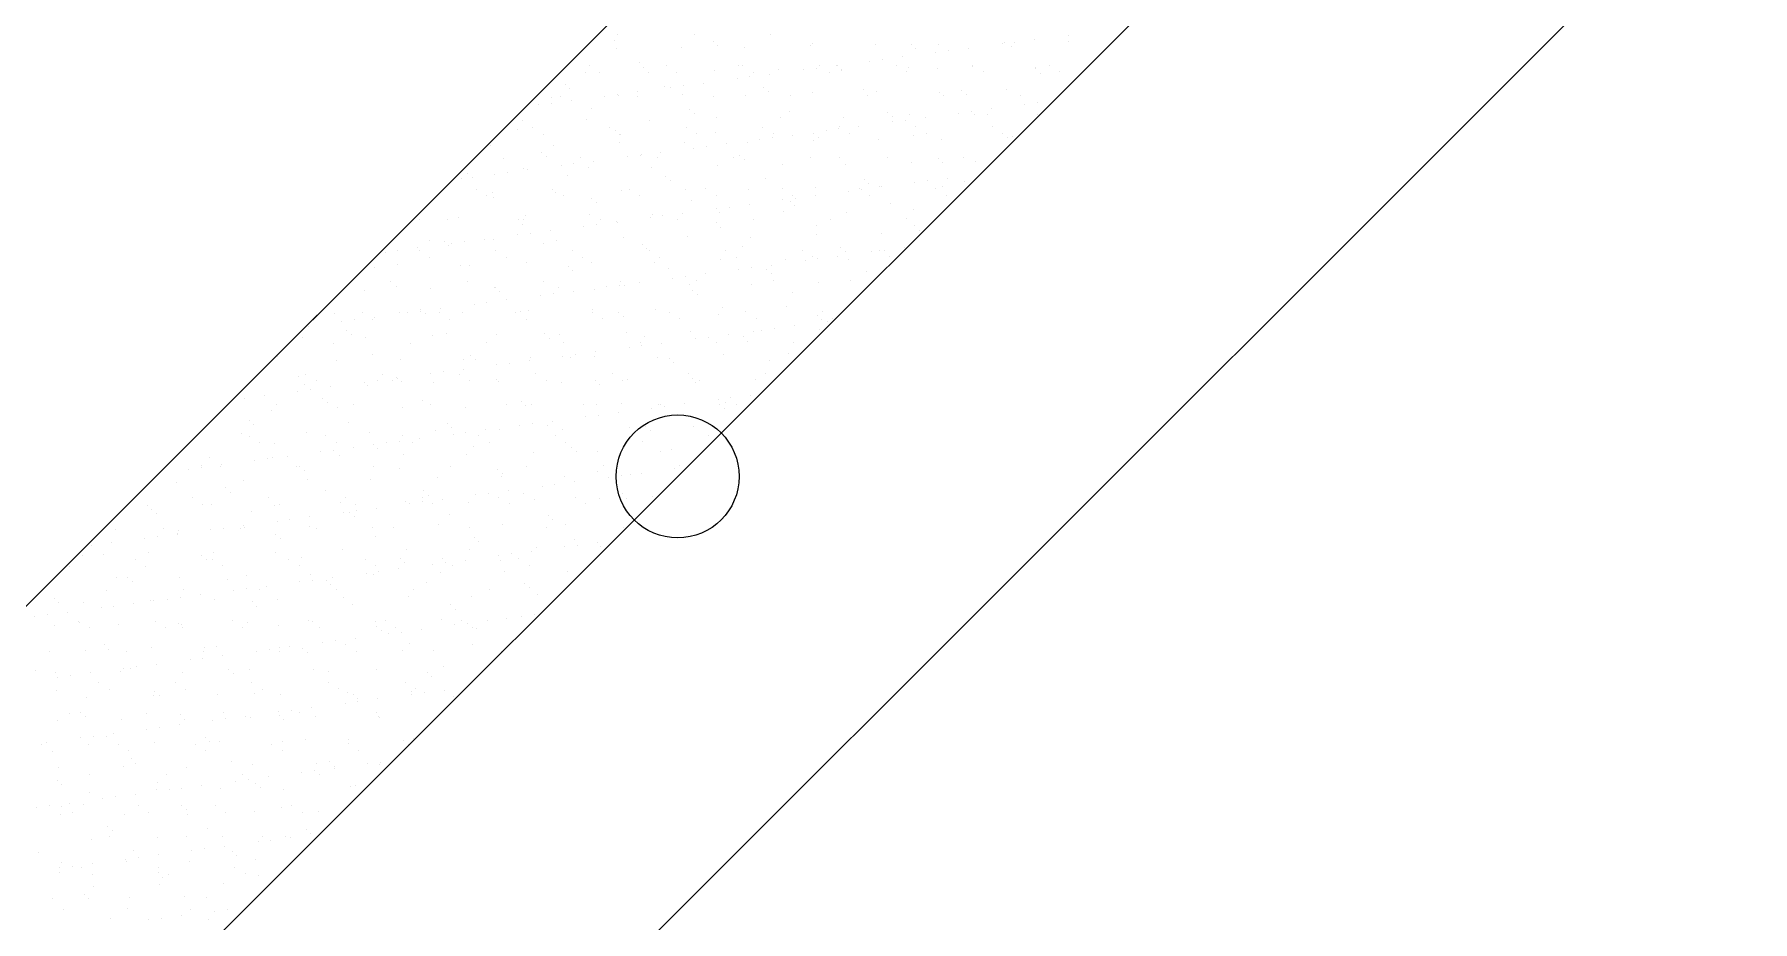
# Model space of a CAD drawing. Header units: millimetres. Extents: x 89805 to 1757503, y 48266 to 267832.
# Drawn here: x 953107 to 953805, y 127664 to 128025 of the extents above; entities that cross this region are included whole.
import ezdxf

# ---------------------------------------------------------------- set-up
doc = ezdxf.new("R2010")
doc.units = ezdxf.units.MM
doc.header["$LTSCALE"] = 1000
doc.layers.add('G-装饰造型轮廓线', color=3, linetype='Continuous')
doc.layers.add('WALL', color=111, linetype='Continuous')

msp = doc.modelspace()

# ---------------------------------------------------------------- linework, layer by layer
at = {"color": 8, "ltscale": 0.7}
for p, q in [((953342.36, 128022.61), (953342.36, 128022.61)), ((953343.53, 128024.95), (953343.53, 128024.95)), ((953374.67, 128025.01), (953374.67, 128025.01)), ((953382.38, 128022.27), (953382.38, 128022.27)), ((953405.82, 128025.06), (953405.82, 128025.06)), ((953422.98, 128021.38), (953422.98, 128021.38)), ((953499.84, 128021.24), (953499.84, 128021.24)), ((953500.84, 128021.81), (953500.84, 128021.81)), ((953505.04, 128021.93), (953505.04, 128021.93)), ((953513.17, 128023), (953513.17, 128023)), ((953526.76, 128024.78), (953526.76, 128024.78)), ((953527.02, 128022.14), (953527.02, 128022.14)), ((953343.31, 128019.44), (953343.31, 128019.44)), ((953369.48, 128019.77), (953369.48, 128019.77)), ((953384.22, 128020.58), (953384.22, 128020.58)), ((953395.06, 128019.65), (953395.06, 128019.65)), ((953422.07, 128020.62), (953422.07, 128020.62)), ((953446, 128014.15), (953446, 128014.15)), ((953448.25, 128020.96), (953448.25, 128020.96)), ((953451.21, 128014.84), (953451.21, 128014.84)), ((953459.34, 128015.91), (953459.34, 128015.91)), ((953463, 128021.04), (953463, 128021.04)), ((953464.84, 128019.35), (953464.84, 128019.35)), ((953472.92, 128017.7), (953472.92, 128017.7)), ((953473.83, 128020.83), (953473.83, 128020.83)), ((953478.13, 128018.38), (953478.13, 128018.38)), ((953486.26, 128019.45), (953486.26, 128019.45)), ((953503.6, 128020.15), (953503.6, 128020.15)), ((953330.42, 128009.55), (953330.42, 128009.55)), ((953332.21, 128012.27), (953332.21, 128012.27)), ((953336.43, 128009.58), (953336.43, 128009.58)), ((953352.32, 128013.49), (953352.32, 128013.49)), ((953354.16, 128011.8), (953354.16, 128011.8)), ((953356, 128009.42), (953356, 128009.42)), ((953363.35, 128012.32), (953363.35, 128012.32)), ((953367.57, 128009.64), (953367.57, 128009.64)), ((953383.01, 128010.4), (953383.01, 128010.4)), ((953392.92, 128012.61), (953392.92, 128012.61)), ((953394.49, 128012.38), (953394.49, 128012.38)), ((953397.37, 128007.75), (953397.37, 128007.75)), ((953398.71, 128009.69), (953398.71, 128009.69)), ((953405.5, 128008.82), (953405.5, 128008.82)), ((953409.18, 128010.73), (953409.18, 128010.73)), ((953419.09, 128010.61), (953419.09, 128010.61)), ((953424.29, 128011.29), (953424.29, 128011.29)), ((953425.63, 128012.44), (953425.63, 128012.44)), ((953429.85, 128009.75), (953429.85, 128009.75)), ((953432.42, 128012.36), (953432.42, 128012.36)), ((953432.94, 128012.26), (953432.94, 128012.26)), ((953434.76, 128010.61), (953434.76, 128010.61)), ((953434.78, 128010.57), (953434.78, 128010.57)), ((953456.78, 128012.49), (953456.78, 128012.49)), ((953460.99, 128009.81), (953460.99, 128009.81)), ((953461.77, 128011.58), (953461.77, 128011.58)), ((953473.54, 128011.38), (953473.54, 128011.38)), ((953487.92, 128012.55), (953487.92, 128012.55)), ((953487.95, 128011.92), (953487.95, 128011.92)), ((953492.13, 128009.86), (953492.13, 128009.86)), ((953513.53, 128011.79), (953513.53, 128011.79)), ((953513.55, 128011.03), (953513.55, 128011.03)), ((953515.4, 128009.34), (953515.4, 128009.34)), ((953519.06, 128012.61), (953519.06, 128012.61)), ((953523.28, 128009.92), (953523.28, 128009.92)), ((953322.26, 128004.71), (953322.26, 128004.71)), ((953324.1, 128003.02), (953324.1, 128003.02)), ((953343.54, 128000.66), (953343.54, 128000.66)), ((953351.67, 128001.73), (953351.67, 128001.73)), ((953362.86, 128003.83), (953362.86, 128003.83)), ((953365.25, 128003.52), (953365.25, 128003.52)), ((953370.11, 128000.5), (953370.11, 128000.5)), ((953370.45, 128004.21), (953370.45, 128004.21)), ((953378.58, 128005.28), (953378.58, 128005.28)), ((953392.17, 128007.06), (953392.17, 128007.06)), ((953395.69, 128000.38), (953395.69, 128000.38)), ((953402.87, 128003.49), (953402.87, 128003.49)), ((953404.72, 128001.8), (953404.72, 128001.8)), ((953422.7, 128001.35), (953422.7, 128001.35)), ((953443.48, 128002.6), (953443.48, 128002.6)), ((953448.88, 128001.69), (953448.88, 128001.69)), ((953474.46, 128001.57), (953474.46, 128001.57)), ((953483.49, 128002.26), (953483.49, 128002.26)), ((953485.34, 128000.57), (953485.34, 128000.57)), ((953501.47, 128002.54), (953501.47, 128002.54)), ((953507.32, 128000.19), (953507.32, 128000.19)), ((953311.41, 127996.43), (953311.41, 127996.43)), ((953316.62, 127997.12), (953316.62, 127997.12)), ((953316.93, 127999.2), (953316.93, 127999.2)), ((953320.47, 127999.85), (953320.47, 127999.85)), ((953324.75, 127998.19), (953324.75, 127998.19)), ((953332.8, 127995.05), (953332.8, 127995.05)), ((953338.33, 127999.98), (953338.33, 127999.98)), ((953343.94, 128000.17), (953343.94, 128000.17)), ((953351.61, 127999.91), (953351.61, 127999.91)), ((953372.81, 127994.71), (953372.81, 127994.71)), ((953382.75, 127999.97), (953382.75, 127999.97)), ((953413.42, 127993.82), (953413.42, 127993.82)), ((953413.89, 128000.02), (953413.89, 128000.02)), ((953445.03, 128000.08), (953445.03, 128000.08)), ((953453.43, 127993.48), (953453.43, 127993.48)), ((953476.17, 128000.14), (953476.17, 128000.14)), ((953487.35, 127993.7), (953487.35, 127993.7)), ((953495.48, 127994.77), (953495.48, 127994.77)), ((953509.06, 127996.56), (953509.06, 127996.56)), ((953514.26, 127997.25), (953514.26, 127997.25)), ((953302.74, 127986.28), (953302.74, 127986.28)), ((953304.87, 127989.94), (953304.87, 127989.94)), ((953309.15, 127987.17), (953309.15, 127987.17)), ((953331.05, 127990.28), (953331.05, 127990.28)), ((953340.29, 127987.23), (953340.29, 127987.23)), ((953356.63, 127990.16), (953356.63, 127990.16)), ((953371.43, 127987.28), (953371.43, 127987.28)), ((953374.66, 127993.02), (953374.66, 127993.02)), ((953383.64, 127991.13), (953383.64, 127991.13)), ((953402.57, 127987.34), (953402.57, 127987.34)), ((953409.81, 127991.46), (953409.81, 127991.46)), ((953433.51, 127986.62), (953433.51, 127986.62)), ((953433.71, 127987.4), (953433.71, 127987.4)), ((953435.39, 127991.34), (953435.39, 127991.34)), ((953441.64, 127987.69), (953441.64, 127987.69)), ((953455.22, 127989.47), (953455.22, 127989.47)), ((953455.27, 127991.79), (953455.27, 127991.79)), ((953460.43, 127990.16), (953460.43, 127990.16)), ((953462.4, 127992.31), (953462.4, 127992.31)), ((953464.85, 127987.45), (953464.85, 127987.45)), ((953468.56, 127991.23), (953468.56, 127991.23)), ((953482.14, 127993.02), (953482.14, 127993.02)), ((953488.58, 127992.65), (953488.58, 127992.65)), ((953494.04, 127992.6), (953494.04, 127992.6)), ((953495.99, 127987.51), (953495.99, 127987.51)), ((953514.16, 127992.52), (953514.16, 127992.52)), ((953291.98, 127980.05), (953291.98, 127980.05)), ((953313.36, 127984.48), (953313.36, 127984.48)), ((953317.56, 127979.93), (953317.56, 127979.93)), ((953342.75, 127985.93), (953342.75, 127985.93)), ((953344.5, 127984.54), (953344.5, 127984.54)), ((953344.57, 127980.9), (953344.57, 127980.9)), ((953344.59, 127984.24), (953344.59, 127984.24)), ((953370.74, 127981.24), (953370.74, 127981.24)), ((953375.65, 127984.6), (953375.65, 127984.6)), ((953379.67, 127979.53), (953379.67, 127979.53)), ((953383.36, 127985.05), (953383.36, 127985.05)), ((953387.8, 127980.6), (953387.8, 127980.6)), ((953396.32, 127981.11), (953396.32, 127981.11)), ((953401.39, 127982.39), (953401.39, 127982.39)), ((953406.59, 127983.07), (953406.59, 127983.07)), ((953406.79, 127984.65), (953406.79, 127984.65)), ((953414.72, 127984.14), (953414.72, 127984.14)), ((953423.33, 127982.09), (953423.33, 127982.09)), ((953423.37, 127984.7), (953423.37, 127984.7)), ((953425.21, 127983.01), (953425.21, 127983.01)), ((953428.31, 127985.93), (953428.31, 127985.93)), ((953437.93, 127984.71), (953437.93, 127984.71)), ((953449.51, 127982.42), (953449.51, 127982.42)), ((953463.97, 127983.82), (953463.97, 127983.82)), ((953469.07, 127984.77), (953469.07, 127984.77)), ((953475.09, 127982.3), (953475.09, 127982.3)), ((953500.21, 127984.82), (953500.21, 127984.82)), ((953502.1, 127983.27), (953502.1, 127983.27)), ((953503.99, 127983.48), (953503.99, 127983.48)), ((953297.4, 127974.75), (953297.4, 127974.75)), ((953312.69, 127977.15), (953312.69, 127977.15)), ((953314.53, 127975.47), (953314.53, 127975.47)), ((953325.84, 127972.44), (953325.84, 127972.44)), ((953328.54, 127974.81), (953328.54, 127974.81)), ((953333.97, 127973.51), (953333.97, 127973.51)), ((953347.55, 127975.3), (953347.55, 127975.3)), ((953352.76, 127975.98), (953352.76, 127975.98)), ((953353.29, 127976.27), (953353.29, 127976.27)), ((953359.68, 127974.87), (953359.68, 127974.87)), ((953360.89, 127977.06), (953360.89, 127977.06)), ((953374.47, 127978.84), (953374.47, 127978.84)), ((953390.83, 127974.92), (953390.83, 127974.92)), ((953393.31, 127975.93), (953393.31, 127975.93)), ((953395.15, 127974.24), (953395.15, 127974.24)), ((953421.97, 127974.98), (953421.97, 127974.98)), ((953433.91, 127975.04), (953433.91, 127975.04)), ((953453.11, 127975.04), (953453.11, 127975.04)), ((953463.03, 127973.04), (953463.03, 127973.04)), ((953473.93, 127974.7), (953473.93, 127974.7)), ((953475.77, 127973.01), (953475.77, 127973.01)), ((953484.25, 127975.09), (953484.25, 127975.09)), ((953489.21, 127973.38), (953489.21, 127973.38)), ((953280.13, 127966.42), (953280.13, 127966.42)), ((953282.63, 127968.38), (953282.63, 127968.38)), ((953284.47, 127966.69), (953284.47, 127966.69)), ((953293.72, 127968.21), (953293.72, 127968.21)), ((953298.92, 127968.9), (953298.92, 127968.9)), ((953305.5, 127970.68), (953305.5, 127970.68)), ((953307.05, 127969.97), (953307.05, 127969.97)), ((953320.63, 127971.76), (953320.63, 127971.76)), ((953323.23, 127967.49), (953323.23, 127967.49)), ((953331.68, 127971.01), (953331.68, 127971.01)), ((953357.26, 127970.89), (953357.26, 127970.89)), ((953363.25, 127967.15), (953363.25, 127967.15)), ((953365.09, 127965.46), (953365.09, 127965.46)), ((953384.27, 127971.86), (953384.27, 127971.86)), ((953403.85, 127966.27), (953403.85, 127966.27)), ((953410.44, 127972.19), (953410.44, 127972.19)), ((953436.02, 127972.07), (953436.02, 127972.07)), ((953443.87, 127965.92), (953443.87, 127965.92)), ((953469.65, 127965.48), (953469.65, 127965.48)), ((953477.78, 127966.55), (953477.78, 127966.55)), ((953286.08, 127962.07), (953286.08, 127962.07)), ((953290.3, 127959.39), (953290.3, 127959.39)), ((953292.61, 127960.78), (953292.61, 127960.78)), ((953293.17, 127958.72), (953293.17, 127958.72)), ((953317.22, 127962.13), (953317.22, 127962.13)), ((953318.19, 127960.66), (953318.19, 127960.66)), ((953321.44, 127959.44), (953321.44, 127959.44)), ((953333.19, 127958.37), (953333.19, 127958.37)), ((953345.2, 127961.63), (953345.2, 127961.63)), ((953348.36, 127962.18), (953348.36, 127962.18)), ((953352.58, 127959.5), (953352.58, 127959.5)), ((953371.37, 127961.97), (953371.37, 127961.97)), ((953379.5, 127962.24), (953379.5, 127962.24)), ((953383.72, 127959.55), (953383.72, 127959.55)), ((953396.95, 127961.85), (953396.95, 127961.85)), ((953410.65, 127962.3), (953410.65, 127962.3)), ((953414.86, 127959.61), (953414.86, 127959.61)), ((953415.81, 127958.39), (953415.81, 127958.39)), ((953423.94, 127959.47), (953423.94, 127959.47)), ((953423.96, 127962.82), (953423.96, 127962.82)), ((953437.53, 127961.25), (953437.53, 127961.25)), ((953441.79, 127962.35), (953441.79, 127962.35)), ((953442.73, 127961.94), (953442.73, 127961.94)), ((953445.71, 127964.23), (953445.71, 127964.23)), ((953446, 127959.67), (953446, 127959.67)), ((953450.14, 127963.15), (953450.14, 127963.15)), ((953450.86, 127963.01), (953450.86, 127963.01)), ((953464.44, 127964.8), (953464.44, 127964.8)), ((953472.93, 127962.41), (953472.93, 127962.41)), ((953475.72, 127963.03), (953475.72, 127963.03)), ((953477.15, 127959.72), (953477.15, 127959.72)), ((953484.47, 127965.04), (953484.47, 127965.04)), ((953306.13, 127951.41), (953306.13, 127951.41)), ((953332.31, 127951.74), (953332.31, 127951.74)), ((953335.03, 127956.68), (953335.03, 127956.68)), ((953357.89, 127951.62), (953357.89, 127951.62)), ((953361.98, 127951.31), (953361.98, 127951.31)), ((953370.11, 127952.38), (953370.11, 127952.38)), ((953373.79, 127957.49), (953373.79, 127957.49)), ((953383.69, 127954.17), (953383.69, 127954.17)), ((953384.9, 127952.59), (953384.9, 127952.59)), ((953388.89, 127954.85), (953388.89, 127954.85)), ((953397.02, 127955.92), (953397.02, 127955.92)), ((953410.61, 127957.71), (953410.61, 127957.71)), ((953411.07, 127952.93), (953411.07, 127952.93)), ((953413.81, 127957.15), (953413.81, 127957.15)), ((953415.65, 127955.46), (953415.65, 127955.46)), ((953436.65, 127952.8), (953436.65, 127952.8)), ((953454.41, 127956.26), (953454.41, 127956.26)), ((953463.66, 127953.78), (953463.66, 127953.78)), ((953263.11, 127949.94), (953263.11, 127949.94)), ((953274.34, 127949.66), (953274.34, 127949.66)), ((953279.12, 127950.43), (953279.12, 127950.43)), ((953303.13, 127949.6), (953303.13, 127949.6)), ((953304.97, 127947.91), (953304.97, 127947.91)), ((953305.48, 127949.71), (953305.48, 127949.71)), ((953316.27, 127945.29), (953316.27, 127945.29)), ((953329.85, 127947.08), (953329.85, 127947.08)), ((953335.06, 127947.76), (953335.06, 127947.76)), ((953336.62, 127949.77), (953336.62, 127949.77)), ((953343.19, 127948.83), (953343.19, 127948.83)), ((953343.73, 127948.71), (953343.73, 127948.71)), ((953356.77, 127950.62), (953356.77, 127950.62)), ((953367.76, 127949.83), (953367.76, 127949.83)), ((953383.74, 127948.37), (953383.74, 127948.37)), ((953385.59, 127946.68), (953385.59, 127946.68)), ((953398.9, 127949.88), (953398.9, 127949.88)), ((953424.35, 127947.48), (953424.35, 127947.48)), ((953430.04, 127949.94), (953430.04, 127949.94)), ((953461.19, 127950), (953461.19, 127950)), ((953464.36, 127947.14), (953464.36, 127947.14)), ((953466.21, 127945.45), (953466.21, 127945.45)), ((953262.44, 127938.2), (953262.44, 127938.2)), ((953267.06, 127941.18), (953267.06, 127941.18)), ((953273.06, 127940.82), (953273.06, 127940.82)), ((953274.91, 127939.13), (953274.91, 127939.13)), ((953276.02, 127939.99), (953276.02, 127939.99)), ((953281.22, 127940.68), (953281.22, 127940.68)), ((953289.35, 127941.75), (953289.35, 127941.75)), ((953293.24, 127941.52), (953293.24, 127941.52)), ((953302.94, 127943.53), (953302.94, 127943.53)), ((953308.14, 127944.22), (953308.14, 127944.22)), ((953313.67, 127939.94), (953313.67, 127939.94)), ((953318.82, 127941.39), (953318.82, 127941.39)), ((953345.83, 127942.37), (953345.83, 127942.37)), ((953353.68, 127939.59), (953353.68, 127939.59)), ((953355.53, 127937.9), (953355.53, 127937.9)), ((953372, 127942.7), (953372, 127942.7)), ((953394.29, 127938.71), (953394.29, 127938.71)), ((953397.58, 127942.58), (953397.58, 127942.58)), ((953424.59, 127943.55), (953424.59, 127943.55)), ((953434.3, 127938.36), (953434.3, 127938.36)), ((953450.77, 127943.88), (953450.77, 127943.88)), ((953460.08, 127938.33), (953460.08, 127938.33)), ((953243, 127932.04), (953243, 127932.04)), ((953244.85, 127930.35), (953244.85, 127930.35)), ((953249.1, 127936.45), (953249.1, 127936.45)), ((953254.17, 127931.29), (953254.17, 127931.29)), ((953254.31, 127937.13), (953254.31, 127937.13)), ((953263.02, 127936.97), (953263.02, 127936.97)), ((953267.23, 127934.29), (953267.23, 127934.29)), ((953279.75, 127931.17), (953279.75, 127931.17)), ((953283.61, 127931.16), (953283.61, 127931.16)), ((953294.16, 127937.03), (953294.16, 127937.03)), ((953298.37, 127934.34), (953298.37, 127934.34)), ((953306.76, 127932.14), (953306.76, 127932.14)), ((953323.62, 127930.82), (953323.62, 127930.82)), ((953325.3, 127937.09), (953325.3, 127937.09)), ((953329.52, 127934.4), (953329.52, 127934.4)), ((953332.94, 127932.47), (953332.94, 127932.47)), ((953356.44, 127937.14), (953356.44, 127937.14)), ((953358.52, 127932.35), (953358.52, 127932.35)), ((953360.66, 127934.46), (953360.66, 127934.46)), ((953385.53, 127933.32), (953385.53, 127933.32)), ((953387.58, 127937.2), (953387.58, 127937.2)), ((953391.8, 127934.51), (953391.8, 127934.51)), ((953406.24, 127931.24), (953406.24, 127931.24)), ((953411.7, 127933.66), (953411.7, 127933.66)), ((953418.72, 127937.26), (953418.72, 127937.26)), ((953419.83, 127933.03), (953419.83, 127933.03)), ((953422.94, 127934.57), (953422.94, 127934.57)), ((953425.03, 127933.72), (953425.03, 127933.72)), ((953433.16, 127934.79), (953433.16, 127934.79)), ((953436.14, 127936.68), (953436.14, 127936.68)), ((953437.28, 127933.54), (953437.28, 127933.54)), ((953446.74, 127936.58), (953446.74, 127936.58)), ((953449.86, 127937.31), (953449.86, 127937.31)), ((953451.95, 127937.26), (953451.95, 127937.26)), ((953454.08, 127934.63), (953454.08, 127934.63)), ((953251.27, 127924.56), (953251.27, 127924.56)), ((953282.41, 127924.62), (953282.41, 127924.62)), ((953313.55, 127924.67), (953313.55, 127924.67)), ((953325.46, 127929.13), (953325.46, 127929.13)), ((953344.7, 127924.73), (953344.7, 127924.73)), ((953352.41, 127924.16), (953352.41, 127924.16)), ((953364.23, 127929.93), (953364.23, 127929.93)), ((953365.99, 127925.94), (953365.99, 127925.94)), ((953371.2, 127926.63), (953371.2, 127926.63)), ((953372.63, 127923.43), (953372.63, 127923.43)), ((953375.84, 127924.79), (953375.84, 127924.79)), ((953379.33, 127927.7), (953379.33, 127927.7)), ((953392.91, 127929.49), (953392.91, 127929.49)), ((953398.11, 127930.17), (953398.11, 127930.17)), ((953404.24, 127929.59), (953404.24, 127929.59)), ((953406.08, 127927.9), (953406.08, 127927.9)), ((953406.98, 127924.84), (953406.98, 127924.84)), ((953425.22, 127924.28), (953425.22, 127924.28)), ((953438.12, 127924.9), (953438.12, 127924.9)), ((953444.84, 127928.7), (953444.84, 127928.7)), ((953240.68, 127920.94), (953240.68, 127920.94)), ((953253.55, 127922.38), (953253.55, 127922.38)), ((953267.69, 127921.91), (953267.69, 127921.91)), ((953293.56, 127922.04), (953293.56, 127922.04)), ((953293.87, 127922.25), (953293.87, 127922.25)), ((953295.4, 127920.35), (953295.4, 127920.35)), ((953298.57, 127917.07), (953298.57, 127917.07)), ((953312.16, 127918.86), (953312.16, 127918.86)), ((953317.36, 127919.54), (953317.36, 127919.54)), ((953319.45, 127922.12), (953319.45, 127922.12)), ((953325.49, 127920.61), (953325.49, 127920.61)), ((953334.16, 127921.15), (953334.16, 127921.15)), ((953339.07, 127922.4), (953339.07, 127922.4)), ((953344.28, 127923.09), (953344.28, 127923.09)), ((953346.46, 127923.1), (953346.46, 127923.1)), ((953374.18, 127920.81), (953374.18, 127920.81)), ((953376.02, 127919.12), (953376.02, 127919.12)), ((953398.21, 127923.31), (953398.21, 127923.31)), ((953414.78, 127919.93), (953414.78, 127919.93)), ((953228.62, 127911.69), (953228.62, 127911.69)), ((953239.95, 127911.88), (953239.95, 127911.88)), ((953244.74, 127909.98), (953244.74, 127909.98)), ((953254.8, 127912.02), (953254.8, 127912.02)), ((953258.32, 127911.77), (953258.32, 127911.77)), ((953263.5, 127913.26), (953263.5, 127913.26)), ((953263.53, 127912.45), (953263.53, 127912.45)), ((953265.34, 127911.57), (953265.34, 127911.57)), ((953271.09, 127911.93), (953271.09, 127911.93)), ((953271.66, 127913.52), (953271.66, 127913.52)), ((953280.38, 127911.9), (953280.38, 127911.9)), ((953285.24, 127915.31), (953285.24, 127915.31)), ((953290.44, 127916), (953290.44, 127916)), ((953302.23, 127911.99), (953302.23, 127911.99)), ((953304.1, 127912.38), (953304.1, 127912.38)), ((953307.39, 127912.87), (953307.39, 127912.87)), ((953333.37, 127912.05), (953333.37, 127912.05)), ((953333.57, 127913.21), (953333.57, 127913.21)), ((953344.12, 127912.03), (953344.12, 127912.03)), ((953345.96, 127910.34), (953345.96, 127910.34)), ((953359.15, 127913.08), (953359.15, 127913.08)), ((953364.52, 127912.1), (953364.52, 127912.1)), ((953368.73, 127909.42), (953368.73, 127909.42)), ((953384.72, 127911.15), (953384.72, 127911.15)), ((953386.16, 127914.06), (953386.16, 127914.06)), ((953395.66, 127912.16), (953395.66, 127912.16)), ((953399.87, 127909.47), (953399.87, 127909.47)), ((953412.33, 127914.39), (953412.33, 127914.39)), ((953424.74, 127910.81), (953424.74, 127910.81)), ((953426.8, 127912.22), (953426.8, 127912.22)), ((953431.02, 127909.53), (953431.02, 127909.53)), ((953217.82, 127906.44), (953217.82, 127906.44)), ((953231.4, 127908.23), (953231.4, 127908.23)), ((953233.44, 127904.48), (953233.44, 127904.48)), ((953235.28, 127902.8), (953235.28, 127902.8)), ((953236.61, 127908.91), (953236.61, 127908.91)), ((953244.17, 127909.19), (953244.17, 127909.19)), ((953268.32, 127902.65), (953268.32, 127902.65)), ((953274.04, 127903.6), (953274.04, 127903.6)), ((953275.31, 127909.25), (953275.31, 127909.25)), ((953294.5, 127902.98), (953294.5, 127902.98)), ((953306.45, 127909.3), (953306.45, 127909.3)), ((953314.06, 127903.26), (953314.06, 127903.26)), ((953320.08, 127902.86), (953320.08, 127902.86)), ((953337.59, 127909.36), (953337.59, 127909.36)), ((953347.09, 127903.83), (953347.09, 127903.83)), ((953373.26, 127904.16), (953373.26, 127904.16)), ((953388.55, 127903.02), (953388.55, 127903.02)), ((953398.84, 127904.04), (953398.84, 127904.04)), ((953402.13, 127904.81), (953402.13, 127904.81)), ((953407.33, 127905.5), (953407.33, 127905.5)), ((953415.46, 127906.57), (953415.46, 127906.57)), ((953425.85, 127905.01), (953425.85, 127905.01)), ((953426.58, 127909.12), (953426.58, 127909.12)), ((953429.05, 127908.35), (953429.05, 127908.35)), ((953215.73, 127901.79), (953215.73, 127901.79)), ((953228.21, 127899.46), (953228.21, 127899.46)), ((953241.31, 127901.67), (953241.31, 127901.67)), ((953259.35, 127899.52), (953259.35, 127899.52)), ((953290.49, 127899.58), (953290.49, 127899.58)), ((953315.9, 127901.57), (953315.9, 127901.57)), ((953321.63, 127899.63), (953321.63, 127899.63)), ((953334.71, 127895.93), (953334.71, 127895.93)), ((953348.29, 127897.72), (953348.29, 127897.72)), ((953352.77, 127899.69), (953352.77, 127899.69)), ((953353.5, 127898.41), (953353.5, 127898.41)), ((953354.66, 127902.37), (953354.66, 127902.37)), ((953361.63, 127899.48), (953361.63, 127899.48)), ((953375.21, 127901.27), (953375.21, 127901.27)), ((953380.42, 127901.95), (953380.42, 127901.95)), ((953383.91, 127899.74), (953383.91, 127899.74)), ((953394.68, 127902.03), (953394.68, 127902.03)), ((953396.52, 127900.34), (953396.52, 127900.34)), ((953415.06, 127899.8), (953415.06, 127899.8)), ((953202.24, 127891.45), (953202.24, 127891.45)), ((953205.22, 127894.02), (953205.22, 127894.02)), ((953229.25, 127892.42), (953229.25, 127892.42)), ((953243.98, 127894.82), (953243.98, 127894.82)), ((953255.43, 127892.75), (953255.43, 127892.75)), ((953280.88, 127888.85), (953280.88, 127888.85)), ((953281.01, 127892.63), (953281.01, 127892.63)), ((953284, 127894.48), (953284, 127894.48)), ((953285.84, 127892.79), (953285.84, 127892.79)), ((953294.46, 127890.64), (953294.46, 127890.64)), ((953299.66, 127891.32), (953299.66, 127891.32)), ((953307.79, 127892.39), (953307.79, 127892.39)), ((953308.02, 127893.6), (953308.02, 127893.6)), ((953321.38, 127894.18), (953321.38, 127894.18)), ((953324.6, 127893.6), (953324.6, 127893.6)), ((953326.58, 127894.86), (953326.58, 127894.86)), ((953334.2, 127893.94), (953334.2, 127893.94)), ((953359.78, 127893.81), (953359.78, 127893.81)), ((953364.61, 127893.25), (953364.61, 127893.25)), ((953366.46, 127891.56), (953366.46, 127891.56)), ((953386.79, 127894.79), (953386.79, 127894.79)), ((953405.22, 127892.37), (953405.22, 127892.37)), ((953412.96, 127895.12), (953412.96, 127895.12)), ((953213.92, 127886.05), (953213.92, 127886.05)), ((953216.36, 127882.53), (953216.36, 127882.53)), ((953216.89, 127886.78), (953216.89, 127886.78)), ((953221.1, 127884.09), (953221.1, 127884.09)), ((953227.04, 127881.76), (953227.04, 127881.76)), ((953240.62, 127883.55), (953240.62, 127883.55)), ((953241.94, 127882.4), (953241.94, 127882.4)), ((953245.83, 127884.23), (953245.83, 127884.23)), ((953248.03, 127886.84), (953248.03, 127886.84)), ((953252.24, 127884.15), (953252.24, 127884.15)), ((953253.93, 127885.7), (953253.93, 127885.7)), ((953253.96, 127885.3), (953253.96, 127885.3)), ((953255.78, 127884.01), (953255.78, 127884.01)), ((953267.54, 127887.09), (953267.54, 127887.09)), ((953268.95, 127883.38), (953268.95, 127883.38)), ((953272.75, 127887.78), (953272.75, 127887.78)), ((953279.17, 127886.89), (953279.17, 127886.89)), ((953283.38, 127884.21), (953283.38, 127884.21)), ((953294.54, 127884.82), (953294.54, 127884.82)), ((953295.13, 127883.71), (953295.13, 127883.71)), ((953310.31, 127886.95), (953310.31, 127886.95)), ((953314.53, 127884.26), (953314.53, 127884.26)), ((953320.71, 127883.59), (953320.71, 127883.59)), ((953334.55, 127884.48), (953334.55, 127884.48)), ((953336.4, 127882.79), (953336.4, 127882.79)), ((953341.45, 127887.01), (953341.45, 127887.01)), ((953345.67, 127884.32), (953345.67, 127884.32)), ((953347.72, 127884.56), (953347.72, 127884.56)), ((953372.59, 127887.06), (953372.59, 127887.06)), ((953373.89, 127884.9), (953373.89, 127884.9)), ((953375.16, 127883.59), (953375.16, 127883.59)), ((953376.81, 127884.38), (953376.81, 127884.38)), ((953399.47, 127884.77), (953399.47, 127884.77)), ((953403.73, 127887.12), (953403.73, 127887.12)), ((953191.99, 127877.15), (953191.99, 127877.15)), ((953200.12, 127878.22), (953200.12, 127878.22)), ((953213.71, 127880), (953213.71, 127880)), ((953218.91, 127880.69), (953218.91, 127880.69)), ((953223.87, 127876.93), (953223.87, 127876.93)), ((953225.72, 127875.24), (953225.72, 127875.24)), ((953264.48, 127876.04), (953264.48, 127876.04)), ((953267.42, 127874.48), (953267.42, 127874.48)), ((953298.57, 127874.53), (953298.57, 127874.53)), ((953304.49, 127875.7), (953304.49, 127875.7)), ((953329.71, 127874.59), (953329.71, 127874.59)), ((953334.83, 127874.67), (953334.83, 127874.67)), ((953345.1, 127874.81), (953345.1, 127874.81)), ((953360.41, 127874.55), (953360.41, 127874.55)), ((953360.85, 127874.65), (953360.85, 127874.65)), ((953370.85, 127874.8), (953370.85, 127874.8)), ((953384.43, 127876.59), (953384.43, 127876.59)), ((953387.42, 127875.52), (953387.42, 127875.52)), ((953389.64, 127877.27), (953389.64, 127877.27)), ((953391.99, 127874.7), (953391.99, 127874.7)), ((953397.77, 127878.34), (953397.77, 127878.34)), ((953193.81, 127868.15), (953193.81, 127868.15)), ((953202.87, 127872.18), (953202.87, 127872.18)), ((953205.14, 127874.36), (953205.14, 127874.36)), ((953229.88, 127873.15), (953229.88, 127873.15)), ((953236.28, 127874.42), (953236.28, 127874.42)), ((953256.06, 127873.48), (953256.06, 127873.48)), ((953281.64, 127873.36), (953281.64, 127873.36)), ((953306.33, 127874.01), (953306.33, 127874.01)), ((953308.65, 127874.33), (953308.65, 127874.33)), ((953317.01, 127867.71), (953317.01, 127867.71)), ((953330.6, 127869.5), (953330.6, 127869.5)), ((953335.8, 127870.19), (953335.8, 127870.19)), ((953343.93, 127871.26), (953343.93, 127871.26)), ((953357.51, 127873.05), (953357.51, 127873.05)), ((953362.72, 127873.73), (953362.72, 127873.73)), ((953385.11, 127874.47), (953385.11, 127874.47)), ((953386.95, 127872.78), (953386.95, 127872.78)), ((953190.82, 127862.92), (953190.82, 127862.92)), ((953193.82, 127861.68), (953193.82, 127861.68)), ((953195.65, 127866.46), (953195.65, 127866.46)), ((953216.99, 127863.26), (953216.99, 127863.26)), ((953224.96, 127861.74), (953224.96, 127861.74)), ((953234.42, 127867.27), (953234.42, 127867.27)), ((953242.57, 127863.14), (953242.57, 127863.14)), ((953256.1, 127861.79), (953256.1, 127861.79)), ((953263.18, 127860.63), (953263.18, 127860.63)), ((953269.58, 127864.11), (953269.58, 127864.11)), ((953274.43, 127866.92), (953274.43, 127866.92)), ((953276.27, 127865.23), (953276.27, 127865.23)), ((953276.76, 127862.41), (953276.76, 127862.41)), ((953281.97, 127863.1), (953281.97, 127863.1)), ((953287.24, 127861.85), (953287.24, 127861.85)), ((953290.1, 127864.17), (953290.1, 127864.17)), ((953295.76, 127864.44), (953295.76, 127864.44)), ((953303.68, 127865.96), (953303.68, 127865.96)), ((953308.88, 127866.64), (953308.88, 127866.64)), ((953315.03, 127866.04), (953315.03, 127866.04)), ((953318.39, 127861.91), (953318.39, 127861.91)), ((953321.34, 127864.32), (953321.34, 127864.32)), ((953348.35, 127865.29), (953348.35, 127865.29)), ((953349.53, 127861.96), (953349.53, 127861.96)), ((953355.05, 127865.69), (953355.05, 127865.69)), ((953356.89, 127864.01), (953356.89, 127864.01)), ((953374.52, 127865.63), (953374.52, 127865.63)), ((953380.67, 127862.02), (953380.67, 127862.02)), ((953198.04, 127858.99), (953198.04, 127858.99)), ((953204.35, 127858.49), (953204.35, 127858.49)), ((953209.34, 127853.54), (953209.34, 127853.54)), ((953222.93, 127855.33), (953222.93, 127855.33)), ((953228.13, 127856.01), (953228.13, 127856.01)), ((953229.18, 127859.05), (953229.18, 127859.05)), ((953230.51, 127853.88), (953230.51, 127853.88)), ((953236.26, 127857.08), (953236.26, 127857.08)), ((953244.37, 127858.15), (953244.37, 127858.15)), ((953246.21, 127856.46), (953246.21, 127856.46)), ((953249.84, 127858.87), (953249.84, 127858.87)), ((953255.05, 127859.56), (953255.05, 127859.56)), ((953256.69, 127854.22), (953256.69, 127854.22)), ((953260.32, 127859.11), (953260.32, 127859.11)), ((953282.27, 127854.09), (953282.27, 127854.09)), ((953284.97, 127857.26), (953284.97, 127857.26)), ((953291.46, 127859.16), (953291.46, 127859.16)), ((953309.28, 127855.07), (953309.28, 127855.07)), ((953322.6, 127859.22), (953322.6, 127859.22)), ((953324.99, 127856.92), (953324.99, 127856.92)), ((953326.83, 127855.23), (953326.83, 127855.23)), ((953335.46, 127855.4), (953335.46, 127855.4)), ((953353.74, 127859.28), (953353.74, 127859.28)), ((953361.04, 127855.28), (953361.04, 127855.28)), ((953365.59, 127856.03), (953365.59, 127856.03)), ((953169.09, 127848.24), (953169.09, 127848.24)), ((953174.29, 127849.71), (953174.29, 127849.71)), ((953174.29, 127848.92), (953174.29, 127848.92)), ((953177.92, 127853.03), (953177.92, 127853.03)), ((953182.08, 127849.27), (953182.08, 127849.27)), ((953182.42, 127849.99), (953182.42, 127849.99)), ((953196.01, 127851.78), (953196.01, 127851.78)), ((953201.21, 127852.47), (953201.21, 127852.47)), ((953203.5, 127852.91), (953203.5, 127852.91)), ((953213.22, 127849.32), (953213.22, 127849.32)), ((953214.31, 127849.37), (953214.31, 127849.37)), ((953216.15, 127847.68), (953216.15, 127847.68)), ((953244.36, 127849.38), (953244.36, 127849.38)), ((953254.91, 127848.48), (953254.91, 127848.48)), ((953275.5, 127849.44), (953275.5, 127849.44)), ((953294.93, 127848.14), (953294.93, 127848.14)), ((953306.64, 127849.49), (953306.64, 127849.49)), ((953335.53, 127847.26), (953335.53, 127847.26)), ((953337.78, 127849.55), (953337.78, 127849.55)), ((953353.15, 127846.58), (953353.15, 127846.58)), ((953366.73, 127848.37), (953366.73, 127848.37)), ((953368.92, 127849.61), (953368.92, 127849.61)), ((953164.44, 127842.68), (953164.44, 127842.68)), ((953184.25, 127840.59), (953184.25, 127840.59)), ((953191.45, 127843.66), (953191.45, 127843.66)), ((953217.62, 127843.99), (953217.62, 127843.99)), ((953224.85, 127839.71), (953224.85, 127839.71)), ((953243.2, 127843.87), (953243.2, 127843.87)), ((953270.21, 127844.84), (953270.21, 127844.84)), ((953296.39, 127845.17), (953296.39, 127845.17)), ((953296.77, 127846.45), (953296.77, 127846.45)), ((953312.9, 127841.28), (953312.9, 127841.28)), ((953318.1, 127841.97), (953318.1, 127841.97)), ((953321.97, 127845.05), (953321.97, 127845.05)), ((953326.23, 127843.04), (953326.23, 127843.04)), ((953339.82, 127844.82), (953339.82, 127844.82)), ((953345.02, 127845.51), (953345.02, 127845.51)), ((953348.98, 127846.02), (953348.98, 127846.02)), ((953152.38, 127833.43), (953152.38, 127833.43)), ((953170.75, 127836.58), (953170.75, 127836.58)), ((953174.97, 127833.9), (953174.97, 127833.9)), ((953178.55, 127833.76), (953178.55, 127833.76)), ((953186.09, 127838.9), (953186.09, 127838.9)), ((953201.9, 127836.64), (953201.9, 127836.64)), ((953204.13, 127833.64), (953204.13, 127833.64)), ((953206.11, 127833.95), (953206.11, 127833.95)), ((953231.14, 127834.61), (953231.14, 127834.61)), ((953233.04, 127836.7), (953233.04, 127836.7)), ((953237.25, 127834.01), (953237.25, 127834.01)), ((953257.32, 127834.95), (953257.32, 127834.95)), ((953259.06, 127834.19), (953259.06, 127834.19)), ((953264.18, 127836.75), (953264.18, 127836.75)), ((953264.27, 127834.88), (953264.27, 127834.88)), ((953264.87, 127839.36), (953264.87, 127839.36)), ((953266.71, 127837.67), (953266.71, 127837.67)), ((953268.4, 127834.07), (953268.4, 127834.07)), ((953272.4, 127835.95), (953272.4, 127835.95)), ((953282.9, 127834.83), (953282.9, 127834.83)), ((953285.98, 127837.74), (953285.98, 127837.74)), ((953291.19, 127838.42), (953291.19, 127838.42)), ((953295.32, 127836.81), (953295.32, 127836.81)), ((953299.32, 127839.49), (953299.32, 127839.49)), ((953299.54, 127834.12), (953299.54, 127834.12)), ((953305.47, 127838.48), (953305.47, 127838.48)), ((953309.91, 127835.8), (953309.91, 127835.8)), ((953326.46, 127836.87), (953326.46, 127836.87)), ((953330.68, 127834.18), (953330.68, 127834.18)), ((953336.09, 127836.13), (953336.09, 127836.13)), ((953345.48, 127838.14), (953345.48, 127838.14)), ((953347.33, 127836.45), (953347.33, 127836.45)), ((953357.6, 127836.92), (953357.6, 127836.92)), ((953154.19, 127831.82), (953154.19, 127831.82)), ((953156.03, 127830.13), (953156.03, 127830.13)), ((953194.79, 127830.93), (953194.79, 127830.93)), ((953205.23, 127827.1), (953205.23, 127827.1)), ((953210.43, 127827.79), (953210.43, 127827.79)), ((953218.56, 127828.86), (953218.56, 127828.86)), ((953232.15, 127830.65), (953232.15, 127830.65)), ((953234.8, 127830.59), (953234.8, 127830.59)), ((953236.65, 127828.9), (953236.65, 127828.9)), ((953237.35, 127831.33), (953237.35, 127831.33)), ((953245.48, 127832.4), (953245.48, 127832.4)), ((953275.41, 127829.7), (953275.41, 127829.7)), ((953297.02, 127825.91), (953297.02, 127825.91)), ((953315.42, 127829.36), (953315.42, 127829.36)), ((953317.27, 127827.67), (953317.27, 127827.67)), ((953322.6, 127825.78), (953322.6, 127825.78)), ((953139.49, 127823.54), (953139.49, 127823.54)), ((953151.39, 127820.02), (953151.39, 127820.02)), ((953156.6, 127820.7), (953156.6, 127820.7)), ((953159.01, 127824.17), (953159.01, 127824.17)), ((953164.73, 127822.15), (953164.73, 127822.15)), ((953164.73, 127821.77), (953164.73, 127821.77)), ((953165.07, 127823.41), (953165.07, 127823.41)), ((953178.31, 127823.56), (953178.31, 127823.56)), ((953183.51, 127824.25), (953183.51, 127824.25)), ((953190.15, 127824.23), (953190.15, 127824.23)), ((953191.64, 127825.32), (953191.64, 127825.32)), ((953192.08, 127824.39), (953192.08, 127824.39)), ((953204.74, 127821.81), (953204.74, 127821.81)), ((953206.59, 127820.12), (953206.59, 127820.12)), ((953218.25, 127824.72), (953218.25, 127824.72)), ((953221.29, 127824.28), (953221.29, 127824.28)), ((953243.83, 127824.6), (953243.83, 127824.6)), ((953245.35, 127820.93), (953245.35, 127820.93)), ((953252.44, 127824.34), (953252.44, 127824.34)), ((953270.84, 127825.57), (953270.84, 127825.57)), ((953283.58, 127824.4), (953283.58, 127824.4)), ((953285.36, 127820.58), (953285.36, 127820.58)), ((953287.21, 127818.89), (953287.21, 127818.89)), ((953314.72, 127824.45), (953314.72, 127824.45)), ((953325.97, 127819.7), (953325.97, 127819.7)), ((953345.86, 127824.51), (953345.86, 127824.51)), ((953126, 127813.19), (953126, 127813.19)), ((953129.68, 127817.16), (953129.68, 127817.16)), ((953134.67, 127813.38), (953134.67, 127813.38)), ((953137.81, 127818.23), (953137.81, 127818.23)), ((953153.01, 127814.16), (953153.01, 127814.16)), ((953174.68, 127813.03), (953174.68, 127813.03)), ((953179.18, 127814.5), (953179.18, 127814.5)), ((953204.76, 127814.37), (953204.76, 127814.37)), ((953215.29, 127812.15), (953215.29, 127812.15)), ((953231.77, 127815.35), (953231.77, 127815.35)), ((953241.11, 127811.66), (953241.11, 127811.66)), ((953255.3, 127811.81), (953255.3, 127811.81)), ((953257.95, 127815.68), (953257.95, 127815.68)), ((953272.26, 127811.71), (953272.26, 127811.71)), ((953283.53, 127815.56), (953283.53, 127815.56)), ((953295.2, 127813.06), (953295.2, 127813.06)), ((953300.41, 127813.74), (953300.41, 127813.74)), ((953303.4, 127811.77), (953303.4, 127811.77)), ((953308.54, 127814.81), (953308.54, 127814.81)), ((953310.54, 127816.53), (953310.54, 127816.53)), ((953322.12, 127816.6), (953322.12, 127816.6)), ((953327.32, 127817.29), (953327.32, 127817.29)), ((953334.54, 127811.83), (953334.54, 127811.83)), ((953335.45, 127818.36), (953335.45, 127818.36)), ((953336.72, 127816.86), (953336.72, 127816.86)), ((953120.77, 127808.74), (953120.77, 127808.74)), ((953147.69, 127811.49), (953147.69, 127811.49)), ((953151.91, 127808.8), (953151.91, 127808.8)), ((953176.52, 127811.34), (953176.52, 127811.34)), ((953178.83, 127811.54), (953178.83, 127811.54)), ((953183.05, 127808.86), (953183.05, 127808.86)), ((953192.71, 127805.12), (953192.71, 127805.12)), ((953209.97, 127811.6), (953209.97, 127811.6)), ((953214.19, 127808.91), (953214.19, 127808.91)), ((953218.88, 127805.45), (953218.88, 127805.45)), ((953241.37, 127805.97), (953241.37, 127805.97)), ((953244.46, 127805.33), (953244.46, 127805.33)), ((953245.33, 127808.97), (953245.33, 127808.97)), ((953246.57, 127806.66), (953246.57, 127806.66)), ((953254.7, 127807.73), (953254.7, 127807.73)), ((953257.14, 127810.12), (953257.14, 127810.12)), ((953268.28, 127809.51), (953268.28, 127809.51)), ((953271.47, 127806.3), (953271.47, 127806.3)), ((953273.49, 127810.2), (953273.49, 127810.2)), ((953276.47, 127809.03), (953276.47, 127809.03)), ((953281.62, 127811.27), (953281.62, 127811.27)), ((953295.9, 127810.92), (953295.9, 127810.92)), ((953297.65, 127806.64), (953297.65, 127806.64)), ((953307.61, 127809.08), (953307.61, 127809.08)), ((953323.23, 127806.52), (953323.23, 127806.52)), ((953135.95, 127799.07), (953135.95, 127799.07)), ((953140.12, 127804.27), (953140.12, 127804.27)), ((953144.62, 127804.26), (953144.62, 127804.26)), ((953146.46, 127802.57), (953146.46, 127802.57)), ((953165.7, 127804.15), (953165.7, 127804.15)), ((953167.09, 127799.13), (953167.09, 127799.13)), ((953185.22, 127803.37), (953185.22, 127803.37)), ((953187.53, 127798.88), (953187.53, 127798.88)), ((953192.73, 127799.57), (953192.73, 127799.57)), ((953198.23, 127799.18), (953198.23, 127799.18)), ((953200.86, 127800.64), (953200.86, 127800.64)), ((953214.45, 127802.43), (953214.45, 127802.43)), ((953219.65, 127803.11), (953219.65, 127803.11)), ((953225.24, 127803.03), (953225.24, 127803.03)), ((953227.08, 127801.34), (953227.08, 127801.34)), ((953227.78, 127804.18), (953227.78, 127804.18)), ((953229.37, 127799.24), (953229.37, 127799.24)), ((953260.51, 127799.3), (953260.51, 127799.3)), ((953265.84, 127802.14), (953265.84, 127802.14)), ((953291.65, 127799.35), (953291.65, 127799.35)), ((953305.86, 127801.8), (953305.86, 127801.8)), ((953307.7, 127800.11), (953307.7, 127800.11)), ((953114.56, 127795.48), (953114.56, 127795.48)), ((953116.4, 127793.79), (953116.4, 127793.79)), ((953126.63, 127793.92), (953126.63, 127793.92)), ((953133.69, 127791.8), (953133.69, 127791.8)), ((953138.9, 127792.48), (953138.9, 127792.48)), ((953147.03, 127793.55), (953147.03, 127793.55)), ((953153.64, 127794.89), (953153.64, 127794.89)), ((953155.16, 127794.6), (953155.16, 127794.6)), ((953160.61, 127795.34), (953160.61, 127795.34)), ((953165.82, 127796.02), (953165.82, 127796.02)), ((953173.95, 127797.1), (953173.95, 127797.1)), ((953179.81, 127795.23), (953179.81, 127795.23)), ((953195.18, 127794.25), (953195.18, 127794.25)), ((953197.02, 127792.56), (953197.02, 127792.56)), ((953205.39, 127795.1), (953205.39, 127795.1)), ((953232.4, 127796.08), (953232.4, 127796.08)), ((953235.78, 127793.37), (953235.78, 127793.37)), ((953258.58, 127796.41), (953258.58, 127796.41)), ((953275.8, 127793.02), (953275.8, 127793.02)), ((953277.64, 127791.34), (953277.64, 127791.34)), ((953284.16, 127796.29), (953284.16, 127796.29)), ((953311.17, 127797.26), (953311.17, 127797.26)), ((953106.78, 127788.25), (953106.78, 127788.25)), ((953111.98, 127788.94), (953111.98, 127788.94)), ((953114.57, 127784.67), (953114.57, 127784.67)), ((953120.11, 127790.01), (953120.11, 127790.01)), ((953124.62, 127786.39), (953124.62, 127786.39)), ((953125.1, 127785.82), (953125.1, 127785.82)), ((953128.84, 127783.7), (953128.84, 127783.7)), ((953140.75, 127785), (953140.75, 127785)), ((953155.77, 127786.45), (953155.77, 127786.45)), ((953159.98, 127783.76), (953159.98, 127783.76)), ((953165.12, 127785.48), (953165.12, 127785.48)), ((953166.33, 127784.88), (953166.33, 127784.88)), ((953166.96, 127783.79), (953166.96, 127783.79)), ((953186.91, 127786.5), (953186.91, 127786.5)), ((953191.12, 127783.82), (953191.12, 127783.82)), ((953193.34, 127785.85), (953193.34, 127785.85)), ((953205.72, 127784.59), (953205.72, 127784.59)), ((953218.05, 127786.56), (953218.05, 127786.56)), ((953219.51, 127786.19), (953219.51, 127786.19)), ((953222.27, 127783.87), (953222.27, 127783.87)), ((953245.09, 127786.06), (953245.09, 127786.06)), ((953245.74, 127784.25), (953245.74, 127784.25)), ((953249.19, 127786.61), (953249.19, 127786.61)), ((953253.41, 127783.93), (953253.41, 127783.93)), ((953272.1, 127787.04), (953272.1, 127787.04)), ((953277.5, 127784.84), (953277.5, 127784.84)), ((953280.33, 127786.67), (953280.33, 127786.67)), ((953282.71, 127785.52), (953282.71, 127785.52)), ((953284.55, 127783.98), (953284.55, 127783.98)), ((953290.84, 127786.59), (953290.84, 127786.59)), ((953298.28, 127787.37), (953298.28, 127787.37)), ((953304.42, 127788.38), (953304.42, 127788.38)), ((953309.63, 127789.07), (953309.63, 127789.07)), ((953223.67, 127777.75), (953223.67, 127777.75)), ((953228.87, 127778.43), (953228.87, 127778.43)), ((953233.03, 127776.81), (953233.03, 127776.81)), ((953237, 127779.5), (953237, 127779.5)), ((953247.58, 127782.56), (953247.58, 127782.56)), ((953250.59, 127781.29), (953250.59, 127781.29)), ((953255.79, 127781.98), (953255.79, 127781.98)), ((953259.21, 127777.14), (953259.21, 127777.14)), ((953263.92, 127783.05), (953263.92, 127783.05)), ((953284.79, 127777.02), (953284.79, 127777.02)), ((953286.34, 127783.36), (953286.34, 127783.36)), ((953112.88, 127773.97), (953112.88, 127773.97)), ((953127.26, 127774.65), (953127.26, 127774.65)), ((953135.06, 127776.7), (953135.06, 127776.7)), ((953136.9, 127775.01), (953136.9, 127775.01)), ((953144.02, 127774.03), (953144.02, 127774.03)), ((953154.27, 127775.63), (953154.27, 127775.63)), ((953169.83, 127770.66), (953169.83, 127770.66)), ((953175.04, 127771.35), (953175.04, 127771.35)), ((953175.16, 127774.09), (953175.16, 127774.09)), ((953175.66, 127775.81), (953175.66, 127775.81)), ((953180.44, 127775.96), (953180.44, 127775.96)), ((953183.17, 127772.42), (953183.17, 127772.42)), ((953196.75, 127774.21), (953196.75, 127774.21)), ((953201.95, 127774.89), (953201.95, 127774.89)), ((953206.02, 127775.84), (953206.02, 127775.84)), ((953206.31, 127774.14), (953206.31, 127774.14)), ((953210.08, 127775.96), (953210.08, 127775.96)), ((953215.67, 127775.47), (953215.67, 127775.47)), ((953217.52, 127773.78), (953217.52, 127773.78)), ((953237.45, 127774.2), (953237.45, 127774.2)), ((953256.28, 127774.59), (953256.28, 127774.59)), ((953268.59, 127774.26), (953268.59, 127774.26)), ((953296.29, 127774.24), (953296.29, 127774.24)), ((953106.84, 127766.23), (953106.84, 127766.23)), ((953115.2, 127765.4), (953115.2, 127765.4)), ((953116, 127763.57), (953116, 127763.57)), ((953121.2, 127764.26), (953121.2, 127764.26)), ((953129.33, 127765.33), (953129.33, 127765.33)), ((953141.38, 127765.73), (953141.38, 127765.73)), ((953142.91, 127767.12), (953142.91, 127767.12)), ((953145.6, 127767.04), (953145.6, 127767.04)), ((953148.12, 127767.8), (953148.12, 127767.8)), ((953156.25, 127768.87), (953156.25, 127768.87)), ((953166.96, 127765.61), (953166.96, 127765.61)), ((953185.61, 127766.69), (953185.61, 127766.69)), ((953187.46, 127765.01), (953187.46, 127765.01)), ((953193.97, 127766.58), (953193.97, 127766.58)), ((953220.14, 127766.92), (953220.14, 127766.92)), ((953226.22, 127765.81), (953226.22, 127765.81)), ((953245.72, 127766.79), (953245.72, 127766.79)), ((953266.23, 127765.47), (953266.23, 127765.47)), ((953268.08, 127763.78), (953268.08, 127763.78)), ((953272.73, 127767.77), (953272.73, 127767.77)), ((953115.54, 127758.26), (953115.54, 127758.26)), ((953132.7, 127761.35), (953132.7, 127761.35)), ((953136.92, 127758.66), (953136.92, 127758.66)), ((953154.9, 127756.36), (953154.9, 127756.36)), ((953155.55, 127757.92), (953155.55, 127757.92)), ((953157.39, 127756.23), (953157.39, 127756.23)), ((953163.84, 127761.4), (953163.84, 127761.4)), ((953168.06, 127758.72), (953168.06, 127758.72)), ((953181.07, 127756.69), (953181.07, 127756.69)), ((953194.98, 127761.46), (953194.98, 127761.46)), ((953196.16, 127757.03), (953196.16, 127757.03)), ((953199.2, 127758.77), (953199.2, 127758.77)), ((953206.65, 127756.57), (953206.65, 127756.57)), ((953226.13, 127761.52), (953226.13, 127761.52)), ((953230.34, 127758.83), (953230.34, 127758.83)), ((953233.66, 127757.54), (953233.66, 127757.54)), ((953236.17, 127756.69), (953236.17, 127756.69)), ((953257.27, 127761.57), (953257.27, 127761.57)), ((953259.81, 127756.62), (953259.81, 127756.62)), ((953259.84, 127757.88), (953259.84, 127757.88)), ((953261.48, 127758.89), (953261.48, 127758.89)), ((953265.01, 127757.3), (953265.01, 127757.3)), ((953273.14, 127758.37), (953273.14, 127758.37)), ((953276.77, 127755.81), (953276.77, 127755.81)), ((953120.96, 127748.93), (953120.96, 127748.93)), ((953125.49, 127749.14), (953125.49, 127749.14)), ((953127.89, 127755.38), (953127.89, 127755.38)), ((953152.1, 127748.99), (953152.1, 127748.99)), ((953183.24, 127749.05), (953183.24, 127749.05)), ((953205.97, 127749.53), (953205.97, 127749.53)), ((953211.17, 127750.21), (953211.17, 127750.21)), ((953214.38, 127749.1), (953214.38, 127749.1)), ((953219.3, 127751.28), (953219.3, 127751.28)), ((953232.89, 127753.07), (953232.89, 127753.07)), ((953238.01, 127755), (953238.01, 127755)), ((953238.09, 127753.76), (953238.09, 127753.76)), ((953245.52, 127749.16), (953245.52, 127749.16)), ((953246.22, 127754.83), (953246.22, 127754.83)), ((953115.83, 127746.13), (953115.83, 127746.13)), ((953127.33, 127747.45), (953127.33, 127747.45)), ((953142.01, 127746.46), (953142.01, 127746.46)), ((953152.13, 127742.44), (953152.13, 127742.44)), ((953157.34, 127743.13), (953157.34, 127743.13)), ((953165.47, 127744.2), (953165.47, 127744.2)), ((953166.09, 127748.26), (953166.09, 127748.26)), ((953167.59, 127746.34), (953167.59, 127746.34)), ((953179.05, 127745.98), (953179.05, 127745.98)), ((953184.26, 127746.67), (953184.26, 127746.67)), ((953192.39, 127747.74), (953192.39, 127747.74)), ((953194.6, 127747.32), (953194.6, 127747.32)), ((953206.11, 127747.91), (953206.11, 127747.91)), ((953207.95, 127746.22), (953207.95, 127746.22)), ((953220.77, 127747.65), (953220.77, 127747.65)), ((953246.35, 127747.53), (953246.35, 127747.53)), ((953246.71, 127747.03), (953246.71, 127747.03)), ((953109.64, 127736.25), (953109.64, 127736.25)), ((953111.63, 127737.11), (953111.63, 127737.11)), ((953125.22, 127738.9), (953125.22, 127738.9)), ((953128.52, 127736.12), (953128.52, 127736.12)), ((953130.42, 127739.58), (953130.42, 127739.58)), ((953136.03, 127739.48), (953136.03, 127739.48)), ((953138.55, 127740.65), (953138.55, 127740.65)), ((953140.78, 127736.31), (953140.78, 127736.31)), ((953155.53, 127737.09), (953155.53, 127737.09)), ((953171.92, 127736.36), (953171.92, 127736.36)), ((953176.05, 127739.14), (953176.05, 127739.14)), ((953177.89, 127737.45), (953177.89, 127737.45)), ((953181.7, 127737.42), (953181.7, 127737.42)), ((953203.06, 127736.42), (953203.06, 127736.42)), ((953207.28, 127737.3), (953207.28, 127737.3)), ((953216.65, 127738.25), (953216.65, 127738.25)), ((953234.2, 127736.48), (953234.2, 127736.48)), ((953234.29, 127738.27), (953234.29, 127738.27)), ((953256.67, 127737.91), (953256.67, 127737.91)), ((953258.51, 127736.22), (953258.51, 127736.22)), ((953260.47, 127738.61), (953260.47, 127738.61)), ((953113.85, 127733.56), (953113.85, 127733.56)), ((953144.99, 127733.62), (953144.99, 127733.62)), ((953145.99, 127730.36), (953145.99, 127730.36)), ((953147.83, 127728.67), (953147.83, 127728.67)), ((953176.14, 127733.68), (953176.14, 127733.68)), ((953186.59, 127729.47), (953186.59, 127729.47)), ((953195.23, 127728.05), (953195.23, 127728.05)), ((953207.28, 127733.73), (953207.28, 127733.73)), ((953221.4, 127728.38), (953221.4, 127728.38)), ((953226.61, 127729.13), (953226.61, 127729.13)), ((953238.42, 127733.79), (953238.42, 127733.79)), ((953242.11, 127728.39), (953242.11, 127728.39)), ((953246.98, 127728.26), (953246.98, 127728.26)), ((953247.31, 127729.08), (953247.31, 127729.08)), ((953115.93, 127721.58), (953115.93, 127721.58)), ((953116.46, 127726.86), (953116.46, 127726.86)), ((953129.03, 127723.89), (953129.03, 127723.89)), ((953142.64, 127727.2), (953142.64, 127727.2)), ((953160.18, 127723.95), (953160.18, 127723.95)), ((953168.22, 127727.07), (953168.22, 127727.07)), ((953188.27, 127721.31), (953188.27, 127721.31)), ((953191.32, 127724.01), (953191.32, 127724.01)), ((953193.48, 127721.99), (953193.48, 127721.99)), ((953201.61, 127723.06), (953201.61, 127723.06)), ((953215.19, 127724.85), (953215.19, 127724.85)), ((953220.39, 127725.54), (953220.39, 127725.54)), ((953222.46, 127724.06), (953222.46, 127724.06)), ((953228.45, 127727.44), (953228.45, 127727.44)), ((953228.52, 127726.61), (953228.52, 127726.61)), ((953117.77, 127719.89), (953117.77, 127719.89)), ((953129.15, 127716.85), (953129.15, 127716.85)), ((953134.44, 127714.22), (953134.44, 127714.22)), ((953139.64, 127714.9), (953139.64, 127714.9)), ((953147.77, 127715.97), (953147.77, 127715.97)), ((953156.16, 127717.82), (953156.16, 127717.82)), ((953156.53, 127720.7), (953156.53, 127720.7)), ((953161.35, 127717.76), (953161.35, 127717.76)), ((953166.56, 127718.45), (953166.56, 127718.45)), ((953174.69, 127719.52), (953174.69, 127719.52)), ((953182.33, 127718.15), (953182.33, 127718.15)), ((953196.54, 127720.35), (953196.54, 127720.35)), ((953198.39, 127718.67), (953198.39, 127718.67)), ((953207.91, 127718.03), (953207.91, 127718.03)), ((953234.92, 127719), (953234.92, 127719)), ((953237.15, 127719.47), (953237.15, 127719.47)), ((953107.52, 127710.68), (953107.52, 127710.68)), ((953112.72, 127711.36), (953112.72, 127711.36)), ((953117.09, 127707.59), (953117.09, 127707.59)), ((953117.71, 127711.21), (953117.71, 127711.21)), ((953120.85, 127712.43), (953120.85, 127712.43)), ((953121.93, 127708.52), (953121.93, 127708.52)), ((953126.47, 127711.92), (953126.47, 127711.92)), ((953143.27, 127707.93), (953143.27, 127707.93)), ((953148.85, 127711.27), (953148.85, 127711.27)), ((953153.07, 127708.58), (953153.07, 127708.58)), ((953166.48, 127711.58), (953166.48, 127711.58)), ((953168.33, 127709.89), (953168.33, 127709.89)), ((953168.85, 127707.81), (953168.85, 127707.81)), ((953179.99, 127711.32), (953179.99, 127711.32)), ((953184.21, 127708.64), (953184.21, 127708.64)), ((953195.86, 127708.78), (953195.86, 127708.78)), ((953207.09, 127710.69), (953207.09, 127710.69)), ((953211.14, 127711.38), (953211.14, 127711.38)), ((953215.35, 127708.69), (953215.35, 127708.69)), ((953222.03, 127709.11), (953222.03, 127709.11)), ((953136.42, 127702.8), (953136.42, 127702.8)), ((953138.27, 127701.11), (953138.27, 127701.11)), ((953177.03, 127701.92), (953177.03, 127701.92)), ((953217.04, 127701.57), (953217.04, 127701.57)), ((953129.78, 127697.58), (953129.78, 127697.58)), ((953137.11, 127698.85), (953137.11, 127698.85)), ((953146.96, 127693.14), (953146.96, 127693.14)), ((953156.79, 127698.55), (953156.79, 127698.55)), ((953168.25, 127698.91), (953168.25, 127698.91)), ((953170.57, 127693.08), (953170.57, 127693.08)), ((953175.78, 127693.77), (953175.78, 127693.77)), ((953182.96, 127698.89), (953182.96, 127698.89)), ((953183.91, 127694.84), (953183.91, 127694.84)), ((953197.49, 127696.63), (953197.49, 127696.63)), ((953199.39, 127698.96), (953199.39, 127698.96)), ((953202.7, 127697.31), (953202.7, 127697.31)), ((953208.54, 127698.76), (953208.54, 127698.76)), ((953210.83, 127698.38), (953210.83, 127698.38)), ((953218.88, 127699.88), (953218.88, 127699.88)), ((953108.2, 127692.34), (953108.2, 127692.34)), ((953116.74, 127686), (953116.74, 127686)), ((953117.72, 127688.33), (953117.72, 127688.33)), ((953121.94, 127686.68), (953121.94, 127686.68)), ((953125.79, 127686.17), (953125.79, 127686.17)), ((953130.07, 127687.75), (953130.07, 127687.75)), ((953143.66, 127689.54), (953143.66, 127689.54)), ((953143.9, 127688.66), (953143.9, 127688.66)), ((953148.86, 127690.23), (953148.86, 127690.23)), ((953156.93, 127686.22), (953156.93, 127686.22)), ((953156.99, 127691.3), (953156.99, 127691.3)), ((953169.48, 127688.54), (953169.48, 127688.54)), ((953186.98, 127692.8), (953186.98, 127692.8)), ((953188.07, 127686.28), (953188.07, 127686.28)), ((953188.82, 127691.11), (953188.82, 127691.11)), ((953196.49, 127689.51), (953196.49, 127689.51)), ((953116.9, 127684.36), (953116.9, 127684.36)), ((953130.01, 127683.48), (953130.01, 127683.48)), ((953156.92, 127684.02), (953156.92, 127684.02)), ((953157.42, 127679.28), (953157.42, 127679.28)), ((953158.76, 127682.33), (953158.76, 127682.33)), ((953161.15, 127683.54), (953161.15, 127683.54)), ((953183.59, 127679.62), (953183.59, 127679.62)), ((953192.29, 127683.59), (953192.29, 127683.59)), ((953197.52, 127683.14), (953197.52, 127683.14)), ((953114.04, 127673.75), (953114.04, 127673.75)), ((953126.86, 127675.24), (953126.86, 127675.24)), ((953128.7, 127673.55), (953128.7, 127673.55)), ((953130.41, 127678.31), (953130.41, 127678.31)), ((953145.19, 127673.81), (953145.19, 127673.81)), ((953167.46, 127674.36), (953167.46, 127674.36)), ((953176.33, 127673.87), (953176.33, 127673.87)), ((953118.35, 127669.06), (953118.35, 127669.06)), ((953137.4, 127665.58), (953137.4, 127665.58)), ((953144.53, 127669.39), (953144.53, 127669.39)), ((953158.08, 127665.55), (953158.08, 127665.55)), ((953166.21, 127666.62), (953166.21, 127666.62)), ((953170.11, 127669.27), (953170.11, 127669.27)), ((953177.41, 127665.24), (953177.41, 127665.24)), ((953179.79, 127668.41), (953179.79, 127668.41)), ((953185, 127669.09), (953185, 127669.09)), ((953152.88, 127664.86), (953152.88, 127664.86))]:
    msp.add_line(p, q, dxfattribs=at)
at = {"color": 3, "ltscale": 0.7}
msp.add_lwpolyline([(954986.89, 129676.28), (950842.57, 125532.01), (950948.63, 125425.94), (955199.02, 129676.28)], dxfattribs=at)
at = {"color": 5, "ltscale": 0.7}
msp.add_circle((953368, 127845.28), 25, dxfattribs=at)
at = {"layer": 'G-装饰造型轮廓线', "color": 7, "ltscale": 0.7}
msp.add_lwpolyline([(955375.8, 129676.28), (951037.02, 125337.55), (950842.57, 125532.01)], dxfattribs=at)
at = {"layer": 'WALL', "color": 4, "ltscale": 0.7}
msp.add_lwpolyline([(950837.02, 125526.46), (954986.89, 129676.28)], dxfattribs=at)
msp.add_lwpolyline([(950837.02, 125526.46), (954986.89, 129676.28)], dxfattribs=at)

doc.saveas('drawing.dxf')
